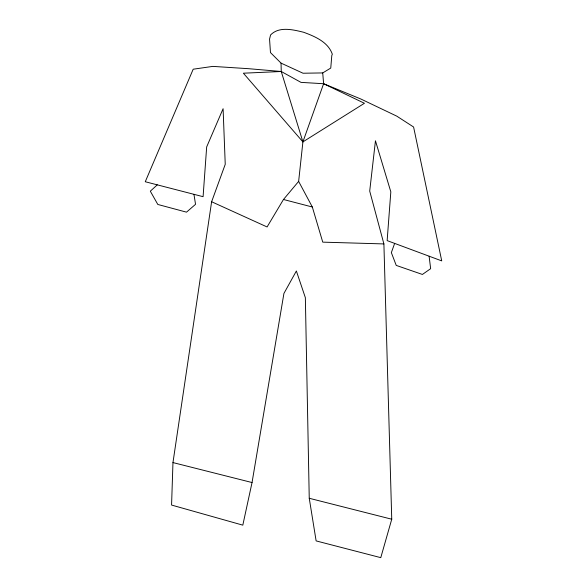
<?xml version="1.0" encoding="UTF-8"?>
<svg xmlns="http://www.w3.org/2000/svg" width="587" height="587" viewBox="0 0 587 587"><rect width="100%" height="100%" fill="white"/><g stroke="black" fill="none" stroke-linecap="round" stroke-linejoin="round"><path stroke-width="0.88" d="M172.967 462.578L171.573 505.062L242.813 525.152L252.043 482.543L283.917 293.456L296.369 270.989L305.357 297.668L309.246 498.275L316.129 540.906L380.772 557.65L391.749 519.216L383.898 243.928L369.707 191.083L375.453 140.792L390.825 191.839L387.141 240.611L441.732 260.885L413.593 127.012L396.797 116.153L360.976 99.064L323.613 83.721L300.999 82.378L281.254 71.497L248.521 68.686L212.846 66.39L193.196 69.207L145.268 181.743L203.087 196.682L206.668 146.933L223.097 108.69L225.239 164.316L211.621 201.745L172.967 462.578L252.043 482.543M211.621 201.745L267.085 226.956L283.47 199.492L298.636 181.39L302.907 141.885L323.613 83.721L322.725 72.927L330.76 68.055L331.794 55.538L332.33 54.209C328.155 42.015 314.874 36.401 303.677 32.278C293.155 29.688 279.082 26.122 270.563 34.971L269.558 39.102L270.468 52.581L281.048 63.125L303.031 73.228L322.725 72.927M394.64 243.4L391.353 252.615L396.232 265.405L422.413 274.452L430.653 268.677L429.112 256.203M157.279 184.846L150.316 191.193L157.808 204.459L186.512 212.156L195.544 204.313L193.952 194.326M302.907 141.885L281.254 71.497L243.385 73.199L302.907 141.885L364.439 103.275L323.613 83.721M383.898 243.928L322.755 242.145L312.328 207.006L298.636 181.39M309.246 498.275L391.749 519.216M283.47 199.492L312.328 207.006M281.048 63.125L281.254 71.497"/></g></svg>
